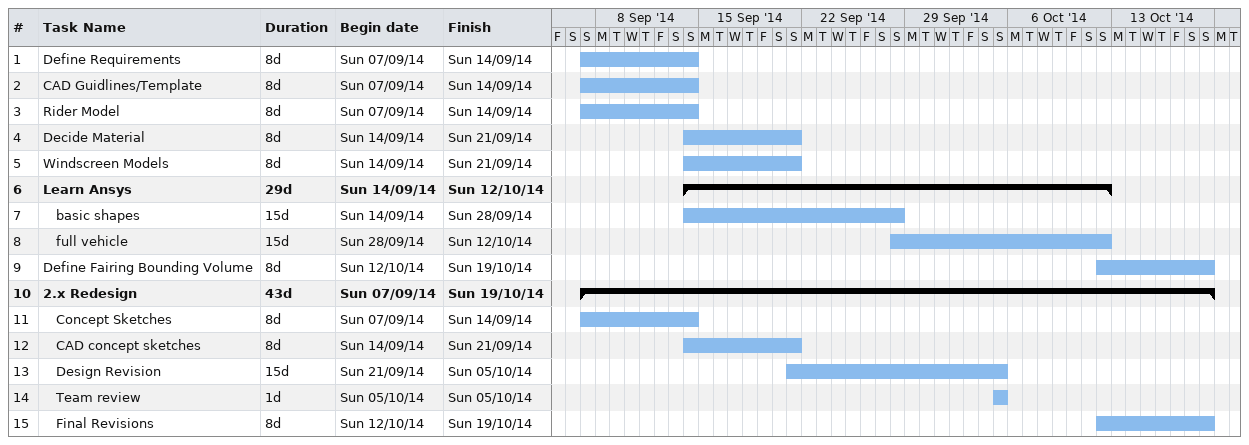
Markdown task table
| ID | Level | Task | Duration | Start | Finish |
|---|---|---|---|---|---|
| 1 | 1 | Define Requirements | 8d | 2014-09-07 | 2014-09-14 |
| 2 | 1 | CAD Guidlines/Template | 8d | 2014-09-07 | 2014-09-14 |
| 3 | 1 | Rider Model | 8d | 2014-09-07 | 2014-09-14 |
| 4 | 1 | Decide Material | 8d | 2014-09-14 | 2014-09-21 |
| 5 | 1 | Windscreen Models | 8d | 2014-09-14 | 2014-09-21 |
| 6 | 1 | **Learn Ansys** | 29d | 2014-09-14 | 2014-10-12 |
| 7 | 2 | basic shapes | 15d | 2014-09-14 | 2014-09-28 |
| 8 | 2 | full vehicle | 15d | 2014-09-28 | 2014-10-12 |
| 9 | 1 | Define Fairing Bounding Volume | 8d | 2014-10-12 | 2014-10-19 |
| 10 | 1 | **2.x Redesign** | 43d | 2014-09-07 | 2014-10-19 |
| 11 | 2 | Concept Sketches | 8d | 2014-09-07 | 2014-09-14 |
| 12 | 2 | CAD concept sketches | 8d | 2014-09-14 | 2014-09-21 |
| 13 | 2 | Design Revision | 15d | 2014-09-21 | 2014-10-05 |
| 14 | 2 | Team review | 1d | 2014-10-05 | 2014-10-05 |
| 15 | 2 | Final Revisions | 8d | 2014-10-12 | 2014-10-19 |
